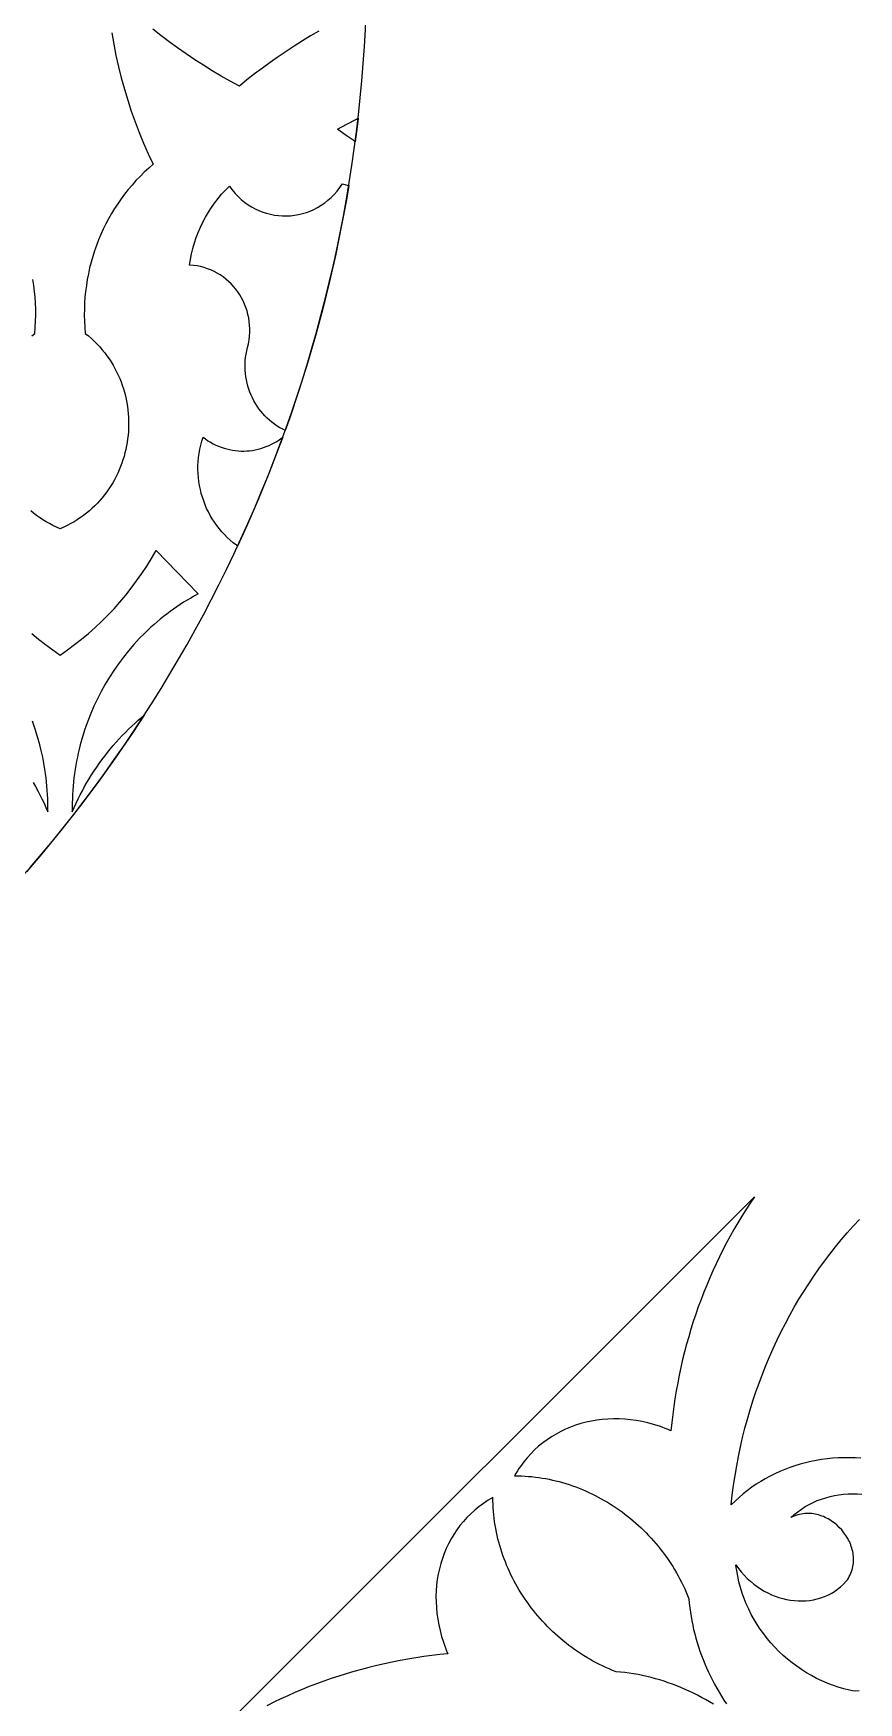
# Model space of a CAD drawing. Extents: x 1908 to 3442, y -299 to 721.
# Drawn here: x 3283.7 to 3328.2, y 123.4 to 213.5 of the extents above; entities that cross this region are included whole.
import ezdxf

# ---------------------------------------------------------------- set-up
doc = ezdxf.new("R2010")
doc.units = 0
doc.layers.add('BITMAP_LAYER', color=18, linetype='CONTINUOUS')

msp = doc.modelspace()

# ---------------------------------------------------------------- linework, layer by layer
at = {"layer": 'BITMAP_LAYER'}
msp.add_lwpolyline([(3226.678, 292.446, 0.414214), (3151.678, 217.446, 0.414214), (3226.678, 142.446, 0.414214), (3301.678, 217.446, 0.414214)], format="xyb", close=True, dxfattribs=at)
for points in [[(3287.896, 213.541), (3288.004, 212.926), (3288.126, 212.316), (3288.263, 211.708), (3288.414, 211.105), (3288.58, 210.505), (3288.76, 209.91), (3288.954, 209.319), (3289.162, 208.734), (3289.384, 208.153), (3289.621, 207.578), (3289.871, 207.008), (3290.134, 206.445), (3289.891, 206.235), (3289.656, 206.017), (3289.428, 205.793), (3289.207, 205.562), (3288.994, 205.325), (3288.789, 205.082), (3288.592, 204.833), (3288.403, 204.578), (3288.222, 204.318), (3288.049, 204.053), (3287.884, 203.782), (3287.727, 203.507), (3287.579, 203.227), (3287.44, 202.943), (3287.309, 202.654), (3287.186, 202.362), (3287.072, 202.066), (3286.967, 201.766), (3286.871, 201.463), (3286.784, 201.156), (3286.706, 200.847), (3286.637, 200.535), (3286.578, 200.221), (3286.528, 199.905), (3286.487, 199.586), (3286.455, 199.266), (3286.434, 198.944), (3286.422, 198.62), (3286.419, 198.296), (3286.427, 197.97), (3286.444, 197.644), (3286.472, 197.317), (3286.641, 197.18), (3286.803, 197.039), (3286.958, 196.893), (3287.107, 196.744), (3287.25, 196.591), (3287.387, 196.434), (3287.517, 196.274), (3287.64, 196.111), (3287.757, 195.944), (3287.868, 195.775), (3287.973, 195.602), (3288.071, 195.427), (3288.164, 195.25), (3288.249, 195.07), (3288.329, 194.888), (3288.403, 194.704), (3288.47, 194.519), (3288.531, 194.331), (3288.586, 194.142), (3288.635, 193.952), (3288.678, 193.761), (3288.715, 193.569), (3288.746, 193.376), (3288.771, 193.182), (3288.79, 192.988), (3288.803, 192.793), (3288.81, 192.598), (3288.811, 192.404), (3288.807, 192.209), (3288.796, 192.015), (3288.78, 191.821), (3288.757, 191.628), (3288.729, 191.436), (3288.695, 191.244), (3288.656, 191.054), (3288.611, 190.865), (3288.56, 190.678), (3288.503, 190.492), (3288.441, 190.308), (3288.373, 190.126), (3288.299, 189.946), (3288.22, 189.769), (3288.135, 189.593), (3288.045, 189.421), (3287.949, 189.251), (3287.848, 189.084), (3287.741, 188.921), (3287.629, 188.76), (3287.511, 188.604), (3287.388, 188.45), (3287.26, 188.301), (3287.126, 188.155), (3286.987, 188.013), (3286.842, 187.876), (3286.692, 187.743), (3286.537, 187.615), (3286.377, 187.492), (3286.211, 187.373), (3286.041, 187.26), (3285.865, 187.151), (3285.684, 187.049), (3285.498, 186.951), (3285.306, 186.86), (3285.109, 186.774), (3284.912, 186.86), (3284.721, 186.951), (3284.534, 187.049), (3284.353, 187.151), (3284.177, 187.26), (3284.007, 187.373), (3283.841, 187.492), (3283.681, 187.615), (3283.526, 187.743)], [(3299.076, 213.633), (3298.629, 213.371), (3298.186, 213.1), (3297.746, 212.822), (3297.311, 212.537), (3296.879, 212.244), (3296.452, 211.943), (3296.029, 211.636), (3295.61, 211.321), (3295.196, 210.998), (3294.786, 210.669), (3294.292, 210.934), (3293.804, 211.208), (3293.321, 211.493), (3292.844, 211.786), (3292.373, 212.09), (3291.908, 212.402), (3291.449, 212.724), (3290.996, 213.056), (3290.549, 213.396), (3290.109, 213.745)], [(3283.578, 197.18), (3283.746, 197.317), (3283.774, 197.644), (3283.791, 197.97), (3283.799, 198.296), (3283.797, 198.62), (3283.784, 198.944), (3283.763, 199.266), (3283.731, 199.586), (3283.691, 199.905), (3283.64, 200.221)], [(3283.579, 181.122), (3283.948, 180.815), (3284.326, 180.518), (3284.712, 180.233), (3285.108, 179.959), (3285.108, 179.959), (3285.109, 179.959), (3285.11, 179.959), (3285.11, 179.959), (3285.506, 180.233), (3285.893, 180.518), (3286.271, 180.815), (3286.64, 181.122), (3286.999, 181.441), (3287.35, 181.77), (3287.691, 182.11), (3288.022, 182.46), (3288.342, 182.82), (3288.653, 183.19), (3288.953, 183.569), (3289.242, 183.957), (3289.521, 184.355), (3289.788, 184.761), (3290.044, 185.176), (3290.288, 185.6), (3292.553, 183.254), (3292.356, 183.146), (3292.161, 183.035), (3291.969, 182.921), (3291.778, 182.803), (3291.591, 182.683), (3291.406, 182.559), (3291.223, 182.432), (3291.043, 182.302), (3290.865, 182.169), (3290.69, 182.033), (3290.518, 181.894), (3290.348, 181.752), (3290.181, 181.608), (3290.016, 181.46), (3289.855, 181.31), (3289.696, 181.157), (3289.386, 180.844), (3289.087, 180.52), (3288.8, 180.186), (3288.525, 179.843), (3288.261, 179.49), (3288.009, 179.129), (3287.77, 178.759), (3287.543, 178.381), (3287.329, 177.995), (3287.127, 177.602), (3286.939, 177.201), (3286.763, 176.794), (3286.602, 176.38), (3286.453, 175.96), (3286.319, 175.535), (3286.199, 175.104), (3286.144, 174.886), (3286.093, 174.668), (3286.045, 174.448), (3286.001, 174.227), (3285.961, 174.005), (3285.924, 173.782), (3285.891, 173.558), (3285.862, 173.333), (3285.837, 173.107), (3285.815, 172.88), (3285.798, 172.653), (3285.784, 172.425), (3285.773, 172.196), (3285.767, 171.966), (3285.765, 171.735), (3285.767, 171.504), (3285.869, 171.736), (3285.974, 171.965), (3286.084, 172.191), (3286.197, 172.415), (3286.313, 172.636), (3286.433, 172.855), (3286.557, 173.07), (3286.684, 173.283), (3286.815, 173.493), (3286.949, 173.7), (3287.086, 173.905), (3287.227, 174.106), (3287.371, 174.304), (3287.518, 174.5), (3287.668, 174.692), (3287.822, 174.882), (3287.978, 175.068), (3288.137, 175.251), (3288.3, 175.431), (3288.465, 175.608), (3288.633, 175.782), (3288.804, 175.952), (3288.978, 176.119), (3289.154, 176.283), (3289.333, 176.444), (3289.515, 176.601), (3289.647, 176.712), (3289.006, 175.731), (3288.09, 174.393), (3287.143, 173.074), (3286.166, 171.773), (3285.16, 170.491), (3284.125, 169.23), (3283.298, 168.266)], [(3283.661, 173.07), (3283.785, 172.855), (3283.905, 172.636), (3284.022, 172.415), (3284.135, 172.191), (3284.244, 171.965), (3284.35, 171.736), (3284.452, 171.504), (3284.453, 171.735), (3284.451, 171.966), (3284.445, 172.196), (3284.435, 172.425), (3284.421, 172.653), (3284.403, 172.88), (3284.381, 173.107), (3284.356, 173.333), (3284.327, 173.558), (3284.294, 173.782), (3284.257, 174.005), (3284.217, 174.227), (3284.173, 174.448), (3284.125, 174.668), (3284.074, 174.886), (3284.019, 175.104), (3283.899, 175.535), (3283.765, 175.96), (3283.617, 176.38)], [(3293.412, 121.546), (3322.58, 150.714), (3322.347, 150.37), (3322.12, 150.022), (3321.899, 149.67), (3321.683, 149.315), (3321.473, 148.955), (3321.269, 148.593), (3321.07, 148.226), (3320.877, 147.856), (3320.691, 147.483), (3320.51, 147.107), (3320.335, 146.727), (3320.166, 146.344), (3320.002, 145.957), (3319.845, 145.568), (3319.694, 145.175), (3319.549, 144.78), (3319.41, 144.381), (3319.277, 143.98), (3319.15, 143.575), (3319.029, 143.169), (3318.914, 142.759), (3318.806, 142.347), (3318.704, 141.932), (3318.608, 141.514), (3318.518, 141.095), (3318.435, 140.672), (3318.358, 140.248), (3318.287, 139.821), (3318.223, 139.392), (3318.165, 138.961), (3318.113, 138.528), (3318.068, 138.092), (3317.914, 138.157), (3317.758, 138.219), (3317.603, 138.277), (3317.447, 138.331), (3317.135, 138.429), (3316.823, 138.514), (3316.511, 138.584), (3316.2, 138.64), (3315.89, 138.683), (3315.581, 138.713), (3315.273, 138.728), (3314.968, 138.731), (3314.666, 138.721), (3314.367, 138.697), (3314.071, 138.66), (3313.779, 138.611), (3313.491, 138.549), (3313.207, 138.474), (3312.929, 138.387), (3312.656, 138.287), (3312.389, 138.175), (3312.129, 138.051), (3311.875, 137.915), (3311.628, 137.767), (3311.388, 137.608), (3311.156, 137.436), (3310.933, 137.253), (3310.718, 137.059), (3310.513, 136.853), (3310.317, 136.637), (3310.13, 136.409), (3310.041, 136.291), (3309.954, 136.17), (3309.87, 136.046), (3309.789, 135.92), (3309.711, 135.791), (3309.635, 135.659), (3309.823, 135.658), (3310.011, 135.653), (3310.199, 135.644), (3310.386, 135.631), (3310.573, 135.614), (3310.759, 135.594), (3310.945, 135.569), (3311.131, 135.541), (3311.315, 135.509), (3311.499, 135.473), (3311.683, 135.433), (3311.865, 135.39), (3312.047, 135.344), (3312.228, 135.293), (3312.408, 135.239), (3312.587, 135.182), (3312.765, 135.121), (3312.942, 135.057), (3313.117, 134.99), (3313.292, 134.919), (3313.465, 134.844), (3313.637, 134.767), (3313.808, 134.686), (3313.978, 134.602), (3314.145, 134.515), (3314.312, 134.424), (3314.477, 134.331), (3314.64, 134.234), (3314.802, 134.135), (3314.962, 134.032), (3315.12, 133.927), (3315.277, 133.818), (3315.432, 133.707), (3315.585, 133.593), (3315.735, 133.476), (3315.884, 133.356), (3316.031, 133.233), (3316.176, 133.108), (3316.319, 132.98), (3316.459, 132.85), (3316.597, 132.717), (3316.733, 132.581), (3316.867, 132.443), (3316.998, 132.302), (3317.127, 132.159), (3317.253, 132.013), (3317.377, 131.865), (3317.498, 131.715), (3317.617, 131.562), (3317.732, 131.407), (3317.845, 131.25), (3317.956, 131.09), (3318.063, 130.929), (3318.168, 130.765), (3318.269, 130.599), (3318.368, 130.431), (3318.463, 130.261), (3318.555, 130.089), (3318.645, 129.916), (3318.731, 129.74), (3318.814, 129.562), (3318.893, 129.383), (3318.969, 129.201), (3319.042, 129.018), (3319.063, 128.78), (3319.088, 128.542), (3319.12, 128.304), (3319.156, 128.067), (3319.198, 127.831), (3319.245, 127.595), (3319.297, 127.36), (3319.354, 127.125), (3319.416, 126.892), (3319.484, 126.659), (3319.556, 126.428), (3319.633, 126.198), (3319.715, 125.969), (3319.802, 125.741), (3319.894, 125.515), (3319.991, 125.29), (3320.093, 125.066), (3320.199, 124.845), (3320.31, 124.625), (3320.425, 124.407), (3320.545, 124.191), (3320.67, 123.977), (3320.799, 123.765), (3320.933, 123.555), (3321.071, 123.348)], [(3328.32, 136.611), (3328.011, 136.628), (3327.704, 136.637), (3327.399, 136.635), (3327.095, 136.624), (3326.794, 136.604), (3326.495, 136.575), (3326.198, 136.536), (3325.905, 136.487), (3325.614, 136.43), (3325.326, 136.363), (3325.042, 136.287), (3324.761, 136.202), (3324.484, 136.108), (3324.211, 136.005), (3323.942, 135.894), (3323.678, 135.773), (3323.418, 135.643), (3323.163, 135.505), (3322.913, 135.358), (3322.668, 135.202), (3322.429, 135.038), (3322.195, 134.865), (3321.967, 134.684), (3321.745, 134.494), (3321.53, 134.296), (3321.321, 134.09), (3321.381, 134.62), (3321.451, 135.147), (3321.531, 135.67), (3321.62, 136.189), (3321.718, 136.704), (3321.825, 137.215), (3321.941, 137.721), (3322.067, 138.224), (3322.201, 138.722), (3322.344, 139.215), (3322.496, 139.704), (3322.656, 140.188), (3322.826, 140.668), (3323.003, 141.143), (3323.19, 141.613), (3323.384, 142.077), (3323.587, 142.537), (3323.799, 142.992), (3324.018, 143.441), (3324.246, 143.886), (3324.481, 144.324), (3324.725, 144.758), (3324.977, 145.185), (3325.236, 145.607), (3325.503, 146.024), (3325.778, 146.434), (3326.06, 146.839), (3326.35, 147.237), (3326.647, 147.629), (3326.952, 148.016), (3327.264, 148.396), (3327.583, 148.769), (3327.909, 149.137), (3328.243, 149.497)], [(3320.36, 123.326), (3320.149, 123.455), (3319.934, 123.58), (3319.718, 123.7), (3319.5, 123.816), (3319.281, 123.927), (3319.059, 124.033), (3318.836, 124.134), (3318.611, 124.231), (3318.385, 124.323), (3318.157, 124.41), (3317.928, 124.492), (3317.698, 124.57), (3317.466, 124.642), (3317.234, 124.709), (3317, 124.771), (3316.766, 124.829), (3316.531, 124.881), (3316.295, 124.928), (3316.058, 124.969), (3315.821, 125.006), (3315.584, 125.037), (3315.346, 125.063), (3315.107, 125.084), (3314.924, 125.156), (3314.743, 125.233), (3314.563, 125.312), (3314.386, 125.395), (3314.21, 125.481), (3314.036, 125.57), (3313.864, 125.662), (3313.694, 125.758), (3313.526, 125.857), (3313.361, 125.958), (3313.197, 126.063), (3313.035, 126.17), (3312.876, 126.28), (3312.719, 126.393), (3312.564, 126.509), (3312.411, 126.628), (3312.261, 126.749), (3312.113, 126.872), (3311.967, 126.999), (3311.824, 127.127), (3311.683, 127.259), (3311.545, 127.392), (3311.409, 127.528), (3311.276, 127.666), (3311.145, 127.807), (3311.017, 127.95), (3310.892, 128.094), (3310.77, 128.241), (3310.65, 128.39), (3310.533, 128.541), (3310.419, 128.694), (3310.307, 128.849), (3310.199, 129.005), (3310.093, 129.163), (3309.991, 129.324), (3309.891, 129.485), (3309.795, 129.649), (3309.701, 129.814), (3309.611, 129.98), (3309.524, 130.148), (3309.44, 130.317), (3309.359, 130.488), (3309.281, 130.66), (3309.207, 130.834), (3309.136, 131.008), (3309.068, 131.184), (3309.004, 131.361), (3308.943, 131.539), (3308.886, 131.718), (3308.832, 131.898), (3308.782, 132.079), (3308.735, 132.26), (3308.692, 132.443), (3308.653, 132.626), (3308.617, 132.81), (3308.585, 132.995), (3308.556, 133.18), (3308.532, 133.366), (3308.511, 133.553), (3308.494, 133.739), (3308.481, 133.927), (3308.472, 134.114), (3308.467, 134.302), (3308.466, 134.49), (3308.334, 134.415), (3308.206, 134.336), (3308.079, 134.255), (3307.956, 134.171), (3307.835, 134.084), (3307.717, 133.995), (3307.489, 133.809), (3307.272, 133.613), (3307.066, 133.407), (3306.872, 133.192), (3306.689, 132.969), (3306.518, 132.737), (3306.358, 132.498), (3306.21, 132.251), (3306.074, 131.997), (3305.95, 131.736), (3305.838, 131.469), (3305.739, 131.196), (3305.652, 130.918), (3305.577, 130.635), (3305.515, 130.347), (3305.465, 130.055), (3305.429, 129.759), (3305.405, 129.459), (3305.394, 129.157), (3305.397, 128.852), (3305.413, 128.545), (3305.442, 128.236), (3305.485, 127.926), (3305.542, 127.614), (3305.612, 127.302), (3305.696, 126.99), (3305.794, 126.678), (3305.849, 126.523), (3305.907, 126.367), (3305.968, 126.212), (3306.033, 126.057), (3305.598, 126.012), (3305.165, 125.961), (3304.734, 125.903), (3304.305, 125.839), (3303.878, 125.768), (3303.453, 125.691), (3303.031, 125.608), (3302.611, 125.518), (3302.194, 125.422), (3301.779, 125.32), (3301.367, 125.211), (3300.957, 125.097), (3300.55, 124.976), (3300.146, 124.849), (3299.745, 124.716), (3299.346, 124.577), (3298.95, 124.432), (3298.558, 124.28), (3298.168, 124.123), (3297.782, 123.96), (3297.399, 123.791), (3297.019, 123.616), (3296.642, 123.435), (3296.269, 123.248)], [(3328.23, 124.058), (3328.016, 124.032), (3327.86, 124.061), (3327.705, 124.093), (3327.397, 124.168), (3327.094, 124.256), (3326.795, 124.356), (3326.501, 124.468), (3326.212, 124.592), (3325.929, 124.728), (3325.652, 124.874), (3325.38, 125.032), (3325.116, 125.2), (3324.858, 125.378), (3324.607, 125.566), (3324.363, 125.764), (3324.127, 125.97), (3323.9, 126.186), (3323.68, 126.409), (3323.47, 126.641), (3323.268, 126.881), (3323.076, 127.128), (3322.894, 127.382), (3322.721, 127.642), (3322.559, 127.91), (3322.408, 128.183), (3322.267, 128.462), (3322.138, 128.746), (3322.021, 129.035), (3321.915, 129.329), (3321.822, 129.627), (3321.741, 129.93), (3321.673, 130.235), (3321.618, 130.545), (3321.596, 130.7), (3321.577, 130.857), (3321.718, 130.658), (3321.867, 130.469), (3322.023, 130.29), (3322.187, 130.122), (3322.358, 129.965), (3322.535, 129.818), (3322.717, 129.681), (3322.905, 129.556), (3323.097, 129.441), (3323.293, 129.337), (3323.493, 129.244), (3323.695, 129.162), (3323.9, 129.091), (3324.107, 129.031), (3324.315, 128.983), (3324.524, 128.946), (3324.733, 128.921), (3324.941, 128.907), (3325.149, 128.904), (3325.356, 128.914), (3325.56, 128.935), (3325.763, 128.968), (3325.962, 129.013), (3326.157, 129.07), (3326.349, 129.139), (3326.535, 129.22), (3326.717, 129.313), (3326.893, 129.419), (3327.063, 129.537), (3327.225, 129.668), (3327.381, 129.812), (3327.528, 129.968), (3327.589, 130.052), (3327.644, 130.137), (3327.693, 130.223), (3327.738, 130.311), (3327.777, 130.399), (3327.812, 130.488), (3327.842, 130.578), (3327.867, 130.668), (3327.888, 130.759), (3327.903, 130.85), (3327.915, 130.942), (3327.922, 131.033), (3327.925, 131.125), (3327.923, 131.217), (3327.918, 131.308), (3327.908, 131.399), (3327.895, 131.49), (3327.878, 131.58), (3327.857, 131.67), (3327.832, 131.759), (3327.804, 131.847), (3327.772, 131.935), (3327.738, 132.021), (3327.699, 132.106), (3327.658, 132.19), (3327.613, 132.273), (3327.515, 132.434), (3327.406, 132.589), (3327.286, 132.736), (3327.157, 132.875), (3327.018, 133.005), (3326.871, 133.125), (3326.795, 133.181), (3326.717, 133.234), (3326.637, 133.285), (3326.555, 133.332), (3326.472, 133.376), (3326.387, 133.417), (3326.301, 133.455), (3326.214, 133.49), (3326.126, 133.521), (3326.037, 133.548), (3325.946, 133.571), (3325.855, 133.591), (3325.763, 133.607), (3325.67, 133.618), (3325.576, 133.626), (3325.482, 133.629), (3325.388, 133.628), (3325.293, 133.623), (3325.198, 133.613), (3325.103, 133.598), (3325.008, 133.578), (3324.913, 133.554), (3324.817, 133.524), (3324.722, 133.49), (3324.628, 133.45), (3324.534, 133.405), (3324.72, 133.57), (3324.913, 133.723), (3325.113, 133.864), (3325.318, 133.995), (3325.53, 134.114), (3325.747, 134.222), (3325.969, 134.319), (3326.195, 134.404), (3326.426, 134.478), (3326.661, 134.541), (3326.898, 134.593), (3327.139, 134.634), (3327.383, 134.663), (3327.628, 134.682), (3327.876, 134.689), (3328.125, 134.685), (3328.375, 134.67)]]:
    msp.add_lwpolyline(points, dxfattribs=at)
for points in [[(3301.19, 208.902), (3301.035, 207.663), (3300.917, 207.742), (3300.493, 208.035), (3300.071, 208.333), (3300.585, 208.616), (3301.101, 208.888), (3301.193, 208.934)], [(3300.655, 205.308), (3300.684, 205.299), (3300.558, 204.532), (3300.286, 203.066), (3299.984, 201.596), (3299.65, 200.124), (3299.285, 198.651), (3298.887, 197.178), (3298.457, 195.705), (3297.995, 194.234), (3297.5, 192.765), (3297.253, 192.08), (3297.122, 192.144), (3296.969, 192.228), (3296.822, 192.318), (3296.679, 192.415), (3296.542, 192.518), (3296.41, 192.627), (3296.283, 192.742), (3296.163, 192.862), (3296.048, 192.987), (3295.939, 193.117), (3295.836, 193.252), (3295.739, 193.392), (3295.648, 193.535), (3295.564, 193.683), (3295.486, 193.834), (3295.415, 193.989), (3295.351, 194.147), (3295.293, 194.307), (3295.243, 194.471), (3295.199, 194.637), (3295.163, 194.805), (3295.134, 194.975), (3295.113, 195.147), (3295.099, 195.321), (3295.093, 195.495), (3295.094, 195.671), (3295.104, 195.847), (3295.122, 196.024), (3295.148, 196.201), (3295.182, 196.378), (3295.224, 196.555), (3295.273, 196.759), (3295.309, 196.963), (3295.334, 197.165), (3295.347, 197.367), (3295.348, 197.567), (3295.339, 197.765), (3295.319, 197.961), (3295.289, 198.154), (3295.248, 198.344), (3295.197, 198.531), (3295.137, 198.714), (3295.067, 198.893), (3294.988, 199.067), (3294.9, 199.236), (3294.803, 199.4), (3294.699, 199.558), (3294.586, 199.71), (3294.465, 199.855), (3294.337, 199.994), (3294.201, 200.125), (3294.058, 200.249), (3293.909, 200.365), (3293.753, 200.472), (3293.591, 200.571), (3293.423, 200.66), (3293.249, 200.74), (3293.07, 200.81), (3292.885, 200.87), (3292.696, 200.919), (3292.502, 200.957), (3292.304, 200.984), (3292.102, 200.999), (3292.149, 201.304), (3292.208, 201.606), (3292.28, 201.904), (3292.364, 202.198), (3292.46, 202.487), (3292.568, 202.771), (3292.687, 203.05), (3292.818, 203.323), (3292.959, 203.591), (3293.112, 203.852), (3293.276, 204.106), (3293.45, 204.353), (3293.635, 204.592), (3293.829, 204.823), (3294.034, 205.047), (3294.249, 205.261), (3294.321, 205.16), (3294.395, 205.062), (3294.472, 204.968), (3294.551, 204.876), (3294.715, 204.704), (3294.887, 204.544), (3295.066, 204.398), (3295.251, 204.265), (3295.443, 204.146), (3295.64, 204.039), (3295.841, 203.946), (3296.047, 203.866), (3296.256, 203.798), (3296.469, 203.744), (3296.683, 203.704), (3296.899, 203.676), (3297.116, 203.661), (3297.333, 203.659), (3297.55, 203.671), (3297.766, 203.695), (3297.981, 203.733), (3298.193, 203.783), (3298.403, 203.846), (3298.609, 203.923), (3298.811, 204.012), (3299.009, 204.115), (3299.201, 204.23), (3299.388, 204.358), (3299.567, 204.499), (3299.74, 204.653), (3299.905, 204.82), (3300.062, 204.999), (3300.21, 205.192), (3300.28, 205.293), (3300.347, 205.397)], [(3292.956, 191.618), (3293.091, 191.525), (3293.23, 191.44), (3293.371, 191.362), (3293.514, 191.291), (3293.66, 191.227), (3293.807, 191.17), (3293.956, 191.12), (3294.107, 191.078), (3294.259, 191.042), (3294.412, 191.013), (3294.565, 190.991), (3294.719, 190.976), (3294.874, 190.968), (3295.028, 190.967), (3295.183, 190.973), (3295.337, 190.986), (3295.49, 191.006), (3295.643, 191.032), (3295.794, 191.066), (3295.944, 191.106), (3296.093, 191.153), (3296.239, 191.207), (3296.384, 191.268), (3296.527, 191.335), (3296.667, 191.41), (3296.804, 191.491), (3296.939, 191.578), (3297.07, 191.673), (3297.122, 191.714), (3296.973, 191.3), (3296.412, 189.839), (3295.818, 188.385), (3295.192, 186.937), (3294.69, 185.842), (3294.633, 185.882), (3294.458, 186.016), (3294.291, 186.156), (3294.131, 186.303), (3293.978, 186.456), (3293.832, 186.615), (3293.693, 186.78), (3293.562, 186.951), (3293.438, 187.126), (3293.322, 187.307), (3293.213, 187.492), (3293.113, 187.681), (3293.02, 187.875), (3292.935, 188.072), (3292.859, 188.272), (3292.79, 188.476), (3292.73, 188.683), (3292.679, 188.892), (3292.636, 189.104), (3292.601, 189.317), (3292.576, 189.532), (3292.559, 189.749), (3292.551, 189.967), (3292.552, 190.186), (3292.563, 190.405), (3292.582, 190.625), (3292.611, 190.844), (3292.65, 191.064), (3292.698, 191.282), (3292.756, 191.5), (3292.823, 191.717)]]:
    msp.add_lwpolyline(points, close=True, dxfattribs=at)

doc.saveas('drawing.dxf')
